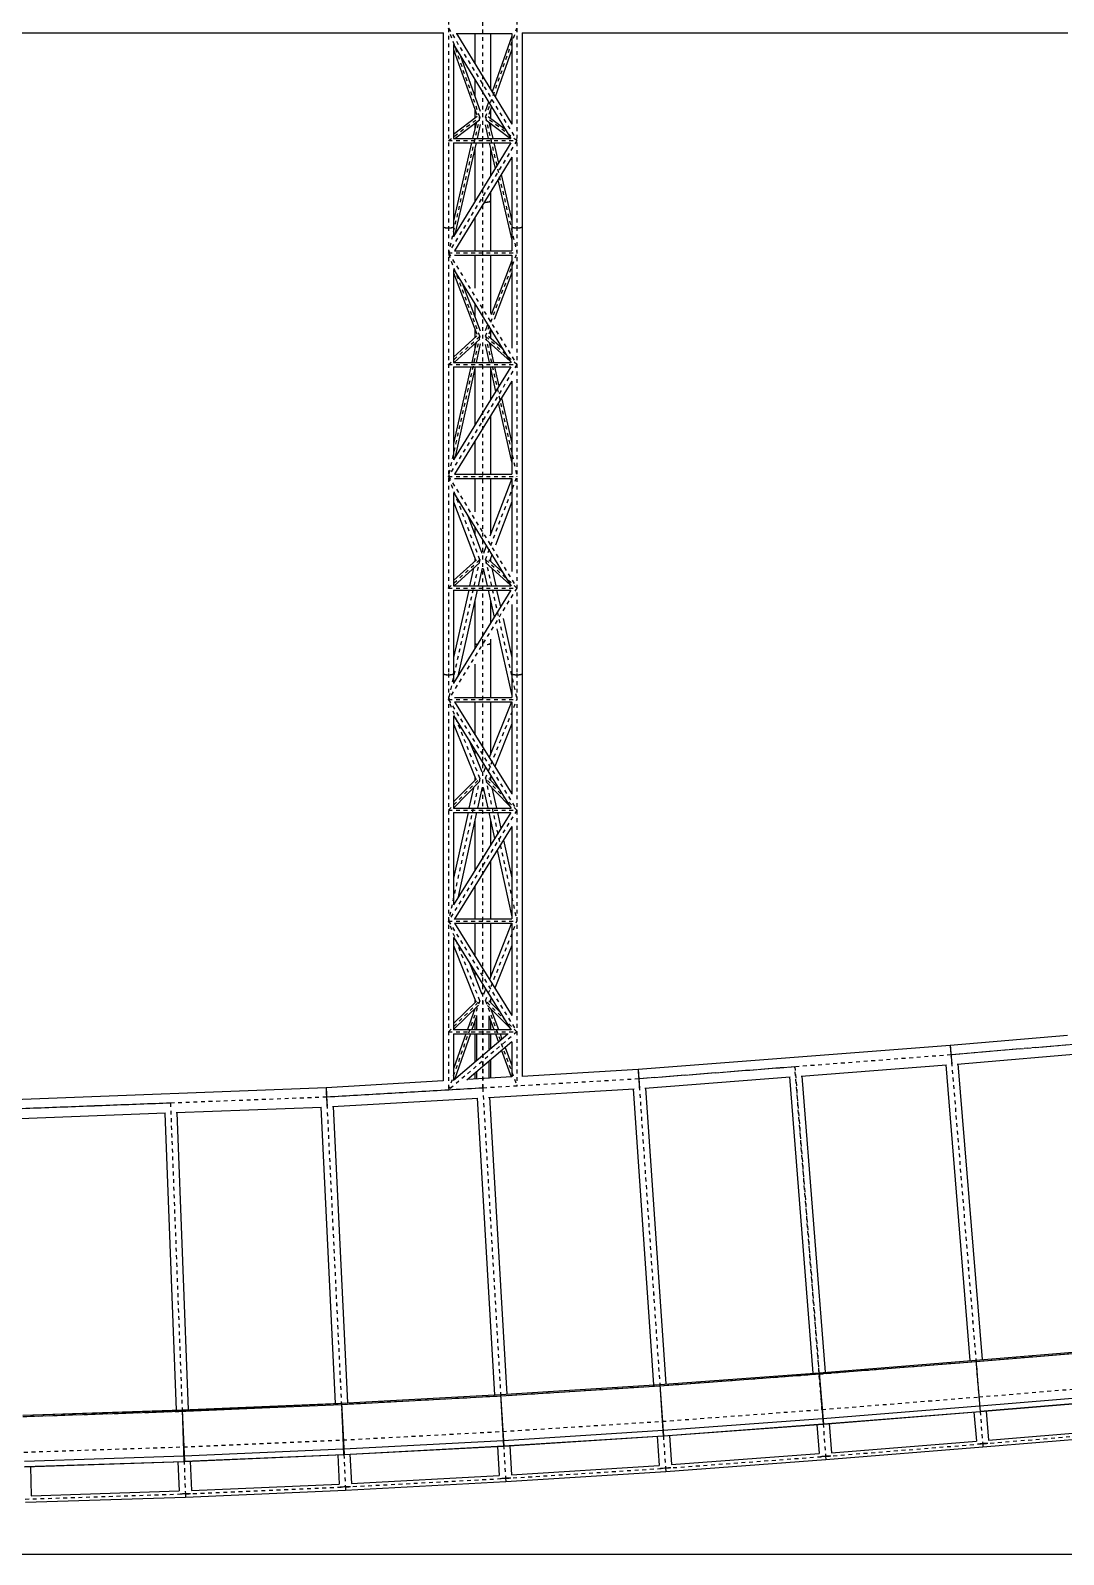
# Model space of a CAD drawing. Header units: millimetres. Extents: x 149919 to 150445, y 136651 to 136866.
# Drawn here: x 150330.89 to 150358.02, y 136651.49 to 136691.52 of the extents above; entities that cross this region are included whole.
import ezdxf

# ---------------------------------------------------------------- set-up
doc = ezdxf.new("R2010")
doc.units = ezdxf.units.MM
doc.header["$LTSCALE"] = 0.25
doc.linetypes.add('CENTER', pattern=[50.8, 31.75, -6.35, 6.35, -6.35])
doc.linetypes.add('XKITLINE00', pattern=[0])

# ---------------------------------------------------------------- blocks, each defined once
blk = doc.blocks.new('çatıı')
at = {"color": 8, "linetype": 'CENTER'}
for p, q in [((20095, 3666.9), (20095, 4835.7)), ((20005, 4780.4), (20005, 3598.6)), ((20185, 4780.4), (20185, 3598.6)), ((20087.5, 3887.2), (20005, 4120.6)), ((20005, 4120.6), (20185, 3825.1)), ((20102.5, 3887.2), (20185, 4120.6)), ((20087.5, 3887.2), (20005, 3530.1)), ((20005, 3825.1), (20087.5, 3887.2)), ((20102.5, 3887.2), (20185, 3530.1)), ((20185, 3825.1), (20102.5, 3887.2)), ((20185, 3825.1), (20005, 3530.1)), ((20005, 3825.1), (20185, 3825.1)), ((20095, 2505.2), (20095, 3666.9)), ((20005, 3598.6), (20005, 2425.1)), ((20185, 3598.6), (20185, 2425.1)), ((20087.5, 3311.2), (20005, 3530.1)), ((20005, 3530.1), (20185, 3236.7)), ((20005, 3530.1), (20185, 3530.1)), ((20102.5, 3311.2), (20185, 3530.1)), ((20087.5, 3311.2), (20005, 2943.3)), ((20005, 3236.7), (20087.5, 3311.2)), ((20102.5, 3311.2), (20185, 2943.3)), ((20185, 3236.7), (20102.5, 3311.2)), ((20185, 3236.7), (20005, 2943.3)), ((20005, 3236.7), (20185, 3236.7)), ((20005, 2943.3), (20185, 2650)), ((20005, 2943.3), (20185, 2943.3)), ((20087.5, 2724.4), (20005, 2943.3)), ((20102.5, 2724.4), (20185, 2943.3)), ((20087.5, 2724.4), (20005, 2357.1)), ((20005, 2650), (20087.5, 2724.4)), ((20102.5, 2724.4), (20185, 2357.1)), ((20185, 2650), (20102.5, 2724.4)), ((20185, 2650), (20005, 2357.1)), ((20005, 2650), (20185, 2650)), ((20095, 1336.6), (20095, 2505.2)), ((20005, 2425.1), (20005, 1331.4)), ((20185, 2425.1), (20185, 1341.9)), ((20005, 2357.1), (20185, 2066.2)), ((20005, 2357.1), (20185, 2357.1)), ((20087.5, 2150.3), (20005, 2357.1)), ((20102.5, 2150.3), (20185, 2357.1)), ((20087.5, 2150.3), (20005, 1775.2)), ((20005, 2066.2), (20087.5, 2150.3)), ((20102.5, 2150.3), (20185, 1775.2)), ((20185, 2066.2), (20102.5, 2150.3)), ((20185, 2066.2), (20005, 1775.2)), ((20005, 2066.2), (20185, 2066.2)), ((20087.5, 1566), (20005, 1775.2)), ((20005, 1775.2), (20185, 1484.3)), ((20005, 1775.2), (20185, 1775.2)), ((20102.5, 1566), (20185, 1775.2)), ((20087.5, 1566), (20005, 1331.4)), ((20005, 1484.3), (20087.5, 1566)), ((20095, 1566), (20095, 1336.6)), ((20102.5, 1566), (20185, 1341.9)), ((20185, 1484.3), (20102.5, 1566)), ((20185, 1484.3), (20005, 1331.4)), ((20005, 1484.3), (20185, 1484.3)), ((22145, 1493.3), (21325, 1423.8)), ((22145, 1493.3), (21325, 1423.8)), ((21735, 1458.5), (21325, 1423.8)), ((21325, 1423.8), (20505, 1360.6)), ((21325, 1423.8), (20505, 1360.6)), ((21325, 1423.8), (20915, 1392.2)), ((21325, 1423.8), (21398.3, 525.2)), ((21325, 1423.8), (21408.3, 402.1)), ((20915, 1392.2), (20505, 1360.6)), ((20986.1, 492.2), (20915, 1392.2)), ((20915, 1392.2), (20995.8, 369.1)), ((20505, 1360.6), (19685, 1312.6)), ((20505, 1360.6), (19685, 1312.6)), ((20095, 1336.6), (19685, 1312.6)), ((20505, 1360.6), (20095, 1336.6)), ((20095, 1336.6), (20147.8, 434.6)), ((20095, 1336.6), (20155, 311.3)), ((20505, 1360.6), (20566.8, 461.2)), ((20505, 1360.6), (20575.3, 338)), ((19685, 1312.6), (18865, 1281.4)), ((19685, 1312.6), (18865, 1281.4)), ((19275, 1297), (18865, 1281.4)), ((19685, 1312.6), (19275, 1297)), ((19275, 1297), (19309.4, 394.1)), ((19275, 1297), (19314.1, 270.6)), ((19685, 1312.6), (19728.5, 412.2)), ((19685, 1312.6), (19734.4, 288.8)), ((21390.7, 618.5), (21803.4, 652.9)), ((20979.1, 585.5), (21390.7, 618.5)), ((20560.4, 554.6), (20979.1, 585.5)), ((19724, 505.7), (20142.3, 528)), ((20142.3, 528), (20560.4, 554.6)), ((20986.1, 492.2), (21398.3, 525.2)), ((21398.3, 525.2), (21811.3, 559.6)), ((18887.6, 473.8), (19305.8, 487.6)), ((19305.8, 487.6), (19724, 505.7)), ((20566.8, 461.2), (20986.1, 492.2)), ((20147.8, 434.6), (20566.8, 461.2)), ((19309.4, 394.1), (19728.5, 412.2)), ((19728.5, 412.2), (20147.8, 434.6)), ((20995.8, 369.1), (21408.3, 402.1)), ((21408.3, 402.1), (21821.7, 436.5)), ((18890.2, 380.2), (19309.4, 394.1)), ((20575.3, 338), (20995.8, 369.1)), ((20155, 311.3), (20575.3, 338)), ((19314.1, 270.6), (19734.4, 288.8)), ((19734.4, 288.8), (20155, 311.3)), ((18893.6, 256.8), (19314.1, 270.6))]:
    blk.add_line(p, q, dxfattribs=at)
at = {"color": 8, "linetype": 'XKITLINE00'}
for p, q in [((18558.3, 4108.4), (19991.7, 4108.4)), ((19991.3, 4108.4), (19991.3, 3598.6)), ((20025.5, 4106.9), (20171.6, 4106.9)), ((20026.1, 4106.9), (20171.4, 3868.4)), ((20074.7, 4106.9), (20074.7, 4027.1)), ((20115.3, 4106.9), (20115.3, 3960.5)), ((20171.3, 4099.1), (20119.8, 3953.1)), ((20171.3, 4106.9), (20171.3, 3868.5)), ((20198.3, 4108.4), (21631.7, 4108.4)), ((20198.6, 4108.4), (20198.6, 3598.6)), ((20018.6, 4077.2), (20018.6, 3830.6)), ((20018.6, 4077.2), (20168.8, 3830.7)), ((20018.6, 4064.9), (20079.4, 3893.1)), ((20037, 4047.1), (20088, 3902.7)), ((20171.3, 4064.9), (20127.4, 3940.6)), ((20074.7, 3985.2), (20074.7, 3940.4)), ((20110.4, 3926.6), (20101.7, 3901.9)), ((20018.6, 3842.5), (20080.5, 3889.1)), ((20074.7, 3906.4), (20074.7, 3884.7)), ((20109.7, 3888.9), (20153.4, 3856)), ((20118, 3914.1), (20110.8, 3893.7)), ((20115.3, 3906.3), (20115.3, 3884.7)), ((20022, 3830.8), (20086.8, 3879.6)), ((20078.5, 3873.3), (20068.7, 3830.8)), ((20074.7, 3870.4), (20074.7, 3856.9)), ((20088.7, 3867.3), (20080.3, 3830.8)), ((20101.5, 3866.4), (20109.7, 3830.8)), ((20103, 3879.8), (20168, 3830.8)), ((20111.6, 3873.3), (20121.4, 3830.8)), ((20115.3, 3870.5), (20115.3, 3857.1)), ((20018.5, 3819.4), (20169, 3819.4)), ((20018.6, 3830.8), (20168.7, 3830.8)), ((20018.6, 3819.4), (20018.6, 3598.6)), ((20066, 3819.4), (20018.6, 3614.3)), ((20168.7, 3819.4), (20018.6, 3573.4)), ((20077.6, 3819.4), (20022.1, 3579.1)), ((20074.7, 3806.7), (20074.7, 3666.9)), ((20112.3, 3819.4), (20127.8, 3752.3)), ((20115.3, 3806.5), (20115.3, 3731.8)), ((20124, 3819.4), (20136.3, 3766.2)), ((20171.3, 3781.8), (20021.1, 3535.6)), ((20171.3, 3781.8), (20171.3, 3598.6)), ((20143.3, 3735.9), (20171.3, 3614.5)), ((20115.3, 3689.9), (20115.3, 3666.9)), ((20134.8, 3722), (20171.3, 3563.9)), ((20074.7, 3666.9), (20075, 3666.2)), ((20074.7, 3666.9), (20074.7, 3665.3)), ((20074.7, 3666.9), (20075, 3666.3)), ((20075, 3666.3), (20075.2, 3666.2)), ((20075, 3666.2), (20075.2, 3666)), ((20098.7, 3662.7), (20101.9, 3662.9)), ((20098.8, 3663), (20101.5, 3663.1)), ((20099.1, 3663.4), (20101.9, 3663.5)), ((20101.5, 3663.1), (20104.6, 3663.4)), ((20101.9, 3663.5), (20105.1, 3663.8)), ((20101.9, 3662.9), (20105.1, 3663.2)), ((20104.6, 3663.4), (20107.3, 3663.8)), ((20105.1, 3663.8), (20108, 3664.2)), ((20105.1, 3663.2), (20108, 3663.6)), ((20107.3, 3663.8), (20109.6, 3664.3)), ((20108, 3664.2), (20110.5, 3664.6)), ((20108, 3663.6), (20110.5, 3664.2)), ((20109.6, 3664.3), (20111, 3664.7)), ((20110.5, 3664.6), (20112.6, 3665.1)), ((20110.5, 3664.2), (20112.6, 3664.8)), ((20112.6, 3665.1), (20114.1, 3665.7)), ((20112.6, 3664.8), (20114.1, 3665.5)), ((20114.1, 3665.7), (20115, 3666.3)), ((20114.1, 3665.5), (20115, 3666.2)), ((20115.3, 3666.9), (20115, 3666.2)), ((20115.3, 3666.9), (20115, 3666.3)), ((20115.3, 3666.9), (20115.3, 3535.8)), ((20074.7, 3623.4), (20074.7, 3535.8)), ((19991.3, 3598.6), (19991.7, 3598.1)), ((19991.3, 3598.6), (19991.3, 2425.1)), ((19991.3, 3598.6), (19991.7, 3598)), ((19991.7, 3598.1), (19992.7, 3597.6)), ((19991.7, 3598), (19992.7, 3597.4)), ((19992.7, 3597.6), (19994.3, 3597.1)), ((19992.7, 3597.4), (19994.3, 3596.8)), ((19993.2, 3597.4), (19994.8, 3596.9)), ((19994.3, 3597.1), (19996.5, 3596.7)), ((19994.3, 3596.8), (19996.5, 3596.4)), ((19994.8, 3596.9), (19996.9, 3596.5)), ((19996.5, 3596.7), (19999.1, 3596.4)), ((19996.5, 3596.4), (19999.1, 3596)), ((19996.9, 3596.5), (19999.3, 3596.1)), ((19999.1, 3596.4), (20002, 3596.3)), ((19999.1, 3596), (20002, 3595.8)), ((19999.3, 3596.1), (20002.1, 3595.9)), ((20002, 3596.3), (20005, 3596.2)), ((20002, 3595.8), (20005, 3595.7)), ((20002.1, 3595.9), (20005, 3595.8)), ((20005, 3596.2), (20008, 3596.3)), ((20005, 3595.8), (20007.9, 3595.9)), ((20005, 3595.7), (20008, 3595.8)), ((20007.9, 3595.9), (20010.7, 3596.1)), ((20008, 3596.3), (20010.9, 3596.4)), ((20008, 3595.8), (20010.9, 3596)), ((20010.7, 3596.1), (20013.1, 3596.5)), ((20010.9, 3596.4), (20013.5, 3596.7)), ((20010.9, 3596), (20013.5, 3596.4)), ((20013.1, 3596.5), (20015.2, 3596.9)), ((20013.5, 3596.7), (20015.7, 3597.1)), ((20013.5, 3596.4), (20015.7, 3596.8)), ((20015.2, 3596.9), (20016.7, 3597.4)), ((20015.7, 3597.1), (20017.3, 3597.6)), ((20015.7, 3596.8), (20017.3, 3597.4)), ((20017.3, 3597.6), (20018.3, 3598.1)), ((20017.3, 3597.4), (20018.3, 3598)), ((20018.6, 3598.6), (20018.3, 3598.1)), ((20018.6, 3598.6), (20018.3, 3598)), ((20018.6, 3598.6), (20018.6, 3572.8)), ((20171.3, 3598.6), (20171.7, 3598.1)), ((20171.3, 3598.6), (20171.3, 3535.6)), ((20171.3, 3598.6), (20171.7, 3598)), ((20171.7, 3598.1), (20172.7, 3597.6)), ((20171.7, 3598), (20172.7, 3597.4)), ((20172.7, 3597.6), (20174.3, 3597.1)), ((20172.7, 3597.4), (20174.3, 3596.8)), ((20173.2, 3597.4), (20174.8, 3596.9)), ((20174.3, 3597.1), (20176.5, 3596.7)), ((20174.3, 3596.8), (20176.5, 3596.3)), ((20174.8, 3596.9), (20176.9, 3596.4)), ((20176.5, 3596.7), (20179.1, 3596.4)), ((20176.5, 3596.3), (20179.1, 3596)), ((20176.9, 3596.4), (20179.3, 3596.1)), ((20179.1, 3596.4), (20182, 3596.3)), ((20179.1, 3596), (20182, 3595.8)), ((20179.3, 3596.1), (20182.1, 3595.9)), ((20182, 3596.3), (20185, 3596.2)), ((20182, 3595.8), (20185, 3595.7)), ((20182.1, 3595.9), (20185, 3595.8)), ((20185, 3596.2), (20188, 3596.3)), ((20185, 3595.8), (20187.9, 3595.9)), ((20185, 3595.7), (20188, 3595.8)), ((20187.9, 3595.9), (20190.7, 3596.1)), ((20188, 3596.3), (20190.9, 3596.4)), ((20188, 3595.8), (20190.9, 3596)), ((20190.7, 3596.1), (20193.1, 3596.4)), ((20190.9, 3596.4), (20193.5, 3596.7)), ((20190.9, 3596), (20193.5, 3596.3)), ((20193.1, 3596.4), (20195.2, 3596.9)), ((20193.5, 3596.7), (20195.7, 3597.1)), ((20193.5, 3596.3), (20195.7, 3596.8)), ((20195.2, 3596.9), (20196.8, 3597.4)), ((20195.7, 3597.1), (20197.3, 3597.6)), ((20195.7, 3596.8), (20197.3, 3597.4)), ((20197.3, 3597.6), (20198.3, 3598.1)), ((20197.3, 3597.4), (20198.3, 3598)), ((20198.6, 3598.6), (20198.3, 3598.1)), ((20198.6, 3598.6), (20198.3, 3598)), ((20198.6, 3598.6), (20198.6, 2425.1)), ((20021, 3524.4), (20171.5, 3524.4)), ((20021.2, 3535.8), (20171.3, 3535.8)), ((20074.7, 3524.4), (20074.7, 3437.3)), ((20115.3, 3524.4), (20115.3, 3371.1)), ((20171.3, 3524.4), (20171.3, 3279.8)), ((20018.4, 3487.4), (20169.4, 3241.3)), ((20018.6, 3487), (20018.6, 3242.2)), ((20171.3, 3510), (20117.6, 3367.4)), ((20018.6, 3477.8), (20079.4, 3316.5)), ((20041.1, 3450.5), (20088, 3325.9)), ((20171.3, 3477.7), (20125.1, 3355.1)), ((20074.7, 3395.7), (20074.7, 3361.3)), ((20074.7, 3329.1), (20074.7, 3307.3)), ((20107.9, 3341.6), (20101.7, 3325.2)), ((20115.4, 3329.3), (20110.8, 3317.1)), ((20115.3, 3329), (20115.3, 3307.3)), ((20018.6, 3256.7), (20080, 3312.1)), ((20019.8, 3242.4), (20087.4, 3303.4)), ((20078.1, 3295), (20066.3, 3242.4)), ((20074.7, 3292), (20074.7, 3280)), ((20088.8, 3291), (20077.9, 3242.4)), ((20101.4, 3290), (20112.1, 3242.4)), ((20102.4, 3303.6), (20166.9, 3245.5)), ((20110.2, 3311.9), (20145.9, 3279.7)), ((20112, 3295), (20123.8, 3242.4)), ((20115.3, 3292), (20115.3, 3280.2)), ((20018.5, 3231), (20169.1, 3231)), ((20018.6, 3242.4), (20168.7, 3242.4)), ((20018.6, 3231), (20018.6, 2986.3)), ((20063.7, 3231), (20018.6, 3030)), ((20168.7, 3231), (20018.6, 2986.4)), ((20075.3, 3231), (20021.5, 2991)), ((20074.7, 3228.3), (20074.7, 3077.8)), ((20114.6, 3231), (20129.1, 3166.5)), ((20115.3, 3228.1), (20115.3, 3143.9)), ((20126.3, 3231), (20137.7, 3180.4)), ((20171.4, 3193.7), (20021.1, 2948.8)), ((20171.3, 3193.7), (20171.3, 2948.9)), ((20135.9, 3136), (20171.3, 2978.2)), ((20144.5, 3149.9), (20171.3, 3030.3)), ((20115.3, 3102.3), (20115.3, 2949)), ((20074.7, 3036.1), (20074.7, 2949)), ((20021, 2937.6), (20171.5, 2937.6)), ((20021.3, 2949), (20171.3, 2949)), ((20074.7, 2937.6), (20074.7, 2850.5)), ((20171.2, 2937.6), (20114.1, 2786.3)), ((20115.3, 2937.6), (20115.3, 2789.4)), ((20171.3, 2937.6), (20171.3, 2693)), ((20018.4, 2900.7), (20169.4, 2654.6)), ((20018.6, 2900.3), (20018.6, 2655.4)), ((20018.6, 2876.1), (20075.9, 2724.2)), ((20171.3, 2876.1), (20128.6, 2762.7)), ((20055.7, 2839.9), (20092.8, 2741.5)), ((20074.7, 2808.9), (20074.7, 2789.5)), ((20018.6, 2669.9), (20078.8, 2724.2)), ((20074.7, 2727.4), (20074.7, 2720.6)), ((20104.4, 2760.5), (20096.9, 2740.7)), ((20111.3, 2724.1), (20145.9, 2692.9)), ((20118.9, 2736.9), (20114.3, 2724.7)), ((20115.3, 2727.4), (20115.3, 2720.5)), ((20019.8, 2655.7), (20086.9, 2716.3)), ((20071.3, 2702.1), (20060.8, 2655.7)), ((20093.7, 2702.1), (20083.3, 2655.7)), ((20096.5, 2701.1), (20106.7, 2655.7)), ((20102.8, 2716.6), (20166.9, 2658.7)), ((20118.7, 2702.2), (20129.2, 2655.7)), ((20018.5, 2644.3), (20169.1, 2644.3)), ((20018.6, 2655.7), (20168.7, 2655.7)), ((20168.7, 2644.3), (20018.6, 2400.1)), ((20018.6, 2644.3), (20018.6, 2425.1)), ((20058.3, 2644.3), (20018.6, 2467.8)), ((20080.7, 2644.3), (20030, 2418.6)), ((20109.3, 2644.3), (20125.2, 2573.4)), ((20131.7, 2644.3), (20141.6, 2600.2)), ((20074.7, 2617.5), (20074.7, 2505.2)), ((20115.3, 2617.5), (20115.3, 2557.3)), ((20171.3, 2607), (20171.3, 2425.1)), ((20148.5, 2569.7), (20171.3, 2467.9)), ((20132, 2543), (20171.3, 2367.9)), ((20074.7, 2505.2), (20075, 2504.4)), ((20074.7, 2505.2), (20074.7, 2491.3)), ((20074.7, 2505.2), (20075, 2504.4)), ((20075, 2504.4), (20075.9, 2503.6)), ((20075, 2504.4), (20075.9, 2503.7)), ((20075.9, 2503.7), (20077.4, 2503)), ((20075.9, 2503.6), (20077.4, 2502.9)), ((20077.4, 2503), (20079.4, 2502.4)), ((20077.4, 2502.9), (20079.4, 2502.2)), ((20079.4, 2502.4), (20081.3, 2502)), ((20079.4, 2502.2), (20081.2, 2501.8)), ((20106.4, 2501.4), (20108, 2501.6)), ((20106.6, 2501.7), (20108, 2501.9)), ((20108, 2501.9), (20110.5, 2502.4)), ((20108, 2501.6), (20110.5, 2502.2)), ((20110.5, 2502.4), (20112.6, 2503)), ((20110.5, 2502.2), (20112.6, 2502.9)), ((20112.6, 2503), (20114.1, 2503.7)), ((20112.6, 2502.9), (20114.1, 2503.6)), ((20114.1, 2503.6), (20115, 2504.4)), ((20114.1, 2503.7), (20115, 2504.4)), ((20115.3, 2505.2), (20115, 2504.4)), ((20115.3, 2505.2), (20115, 2504.4)), ((20115.3, 2515.8), (20115.3, 2505.2)), ((20115.3, 2505.2), (20115.3, 2362.8)), ((20074.7, 2449.7), (20074.7, 2362.8)), ((19991.3, 2425.1), (19991.3, 1355.2)), ((19991.3, 2425.1), (19991.7, 2424.3)), ((19991.3, 2425.1), (19991.7, 2424.4)), ((19991.7, 2424.4), (19992.7, 2423.8)), ((19991.7, 2424.3), (19992.7, 2423.6)), ((19992.7, 2423.8), (19994.3, 2423.3)), ((19992.7, 2423.6), (19994.3, 2423)), ((19994.3, 2423.3), (19994.8, 2423.1)), ((19994.3, 2423.3), (19996.5, 2422.8)), ((19994.3, 2423), (19996.5, 2422.5)), ((19994.8, 2423.1), (19996.9, 2422.6)), ((19996.5, 2422.8), (19999.1, 2422.5)), ((19996.5, 2422.5), (19999.1, 2422.1)), ((19996.9, 2422.6), (19999.3, 2422.2)), ((19999.1, 2422.5), (20002, 2422.2)), ((19999.1, 2422.1), (20002, 2421.8)), ((19999.3, 2422.2), (20002.1, 2422)), ((20002, 2422.2), (20005, 2422.2)), ((20002, 2421.8), (20005, 2421.7)), ((20002.1, 2422), (20005, 2421.9)), ((20005, 2422.2), (20008, 2422.2)), ((20005, 2421.9), (20007.9, 2422)), ((20005, 2421.7), (20008, 2421.8)), ((20007.9, 2422), (20010.7, 2422.2)), ((20008, 2422.2), (20010.9, 2422.5)), ((20008, 2421.8), (20010.9, 2422.1)), ((20010.7, 2422.2), (20013.1, 2422.6)), ((20010.9, 2422.5), (20013.5, 2422.8)), ((20010.9, 2422.1), (20013.5, 2422.5)), ((20013.1, 2422.6), (20015.2, 2423.1)), ((20013.5, 2422.8), (20015.7, 2423.3)), ((20013.5, 2422.5), (20015.7, 2423)), ((20015.2, 2423.1), (20015.7, 2423.3)), ((20015.7, 2423.3), (20017.3, 2423.8)), ((20015.7, 2423), (20017.3, 2423.6)), ((20017.3, 2423.8), (20018.3, 2424.4)), ((20017.3, 2423.6), (20018.3, 2424.3)), ((20018.6, 2425.1), (20018.3, 2424.3)), ((20018.6, 2425.1), (20018.3, 2424.4)), ((20018.6, 2425.1), (20018.6, 2399.5)), ((20171.3, 2425.1), (20171.3, 2362.6)), ((20171.3, 2425.1), (20171.7, 2424.3)), ((20171.4, 2425), (20171.7, 2424.4)), ((20171.7, 2424.4), (20172.7, 2423.8)), ((20171.7, 2424.3), (20172.7, 2423.6)), ((20172.7, 2423.8), (20174.3, 2423.3)), ((20172.7, 2423.6), (20174.3, 2423)), ((20174.3, 2423.3), (20176.5, 2422.8)), ((20174.3, 2423), (20176.5, 2422.5)), ((20174.4, 2423.3), (20174.8, 2423.1)), ((20174.8, 2423.1), (20176.9, 2422.6)), ((20176.5, 2422.8), (20179.1, 2422.5)), ((20176.5, 2422.5), (20179.1, 2422.1)), ((20176.9, 2422.6), (20179.3, 2422.2)), ((20179.1, 2422.5), (20182, 2422.2)), ((20179.1, 2422.1), (20182, 2421.8)), ((20179.3, 2422.2), (20182.1, 2422)), ((20182, 2422.2), (20185, 2422.2)), ((20182, 2421.8), (20185, 2421.7)), ((20182.1, 2422), (20185, 2421.9)), ((20185, 2422.2), (20188, 2422.2)), ((20185, 2421.9), (20187.9, 2422)), ((20185, 2421.7), (20188, 2421.8)), ((20187.9, 2422), (20190.7, 2422.2)), ((20188, 2422.2), (20190.9, 2422.5)), ((20188, 2421.8), (20190.9, 2422.1)), ((20190.7, 2422.2), (20193.1, 2422.6)), ((20190.9, 2422.5), (20193.5, 2422.8)), ((20190.9, 2422.1), (20193.5, 2422.5)), ((20193.1, 2422.6), (20195.2, 2423.1)), ((20193.5, 2422.8), (20195.7, 2423.3)), ((20193.5, 2422.5), (20195.7, 2423)), ((20195.2, 2423.1), (20195.6, 2423.3)), ((20195.7, 2423.3), (20197.3, 2423.8)), ((20195.7, 2423), (20197.3, 2423.6)), ((20197.3, 2423.8), (20198.3, 2424.4)), ((20197.3, 2423.6), (20198.3, 2424.3)), ((20198.6, 2425.1), (20198.3, 2424.3)), ((20198.6, 2425), (20198.3, 2424.4)), ((20198.6, 2425.1), (20198.6, 1367.2)), ((20021.3, 2362.8), (20171.3, 2362.8)), ((20020.9, 2351.4), (20171.5, 2351.4)), ((20021.3, 2351.4), (20171.3, 2109)), ((20074.7, 2351.4), (20074.7, 2265.2)), ((20171, 2351.4), (20112.3, 2204.4)), ((20115.3, 2351.4), (20115.3, 2211.9)), ((20171.3, 2351.4), (20171.3, 2108.9)), ((20018.4, 2314.7), (20169.4, 2070.6)), ((20018.6, 2314.3), (20018.6, 2071.6)), ((20018.6, 2293.4), (20075.9, 2149.9)), ((20171.3, 2293.4), (20126.6, 2181.3)), ((20061.5, 2245.1), (20092.7, 2166.8)), ((20074.7, 2223.7), (20074.7, 2212)), ((20102.2, 2179.2), (20097, 2166.1)), ((20078.5, 2149.2), (20018.6, 2088.2)), ((20087.6, 2142.3), (20018.6, 2072)), ((20070.8, 2125.2), (20059, 2071.9)), ((20074.7, 2152.9), (20074.7, 2145.3)), ((20075.3, 2146), (20075.3, 2145.9)), ((20093.6, 2127.1), (20081.4, 2071.9)), ((20096.6, 2126.1), (20108.5, 2071.9)), ((20103.9, 2140.9), (20163.8, 2079.7)), ((20111, 2149.8), (20136.7, 2123.6)), ((20116.5, 2156.1), (20114.2, 2150.3)), ((20114.6, 2146.5), (20114.7, 2146)), ((20115.3, 2152.9), (20115.3, 2145.4)), ((20119.2, 2125.3), (20131, 2071.9)), ((20018.5, 2060.5), (20169.1, 2060.5)), ((20018.6, 2071.9), (20168.6, 2071.9)), ((20018.6, 2060.5), (20018.6, 1817.8)), ((20056.5, 2060.5), (20018.6, 1888.2)), ((20168.7, 2060.5), (20018.6, 1818)), ((20078.9, 2060.5), (20029.4, 1835.4)), ((20111.1, 2060.5), (20126.2, 1991.8)), ((20133.5, 2060.5), (20142.7, 2018.5)), ((20171.7, 2023.9), (20020.4, 1779.4)), ((20074.7, 2041.2), (20074.7, 1908.6)), ((20115.3, 2041.2), (20115.3, 1974.2)), ((20171.3, 2023.4), (20171.3, 1780.7)), ((20149.4, 1987.9), (20171.3, 1888.3)), ((20115.3, 1932.8), (20115.3, 1780.9)), ((20132.9, 1961.2), (20171.3, 1786.3)), ((20074.7, 1867.2), (20074.7, 1780.9)), ((20020.9, 1769.5), (20171.5, 1769.5)), ((20021.3, 1780.9), (20171.3, 1780.9)), ((20021.3, 1769.5), (20171.3, 1527)), ((20074.7, 1769.5), (20074.7, 1683.3)), ((20171, 1769.5), (20112.7, 1621.8)), ((20115.3, 1769.5), (20115.3, 1628.2)), ((20171.3, 1769.5), (20171.3, 1527)), ((20018.4, 1732.8), (20169.4, 1488.8)), ((20018.6, 1732.4), (20018.6, 1489.7)), ((20018.6, 1710.7), (20075.9, 1565.6)), ((20171.3, 1710.8), (20127.1, 1598.6)), ((20060, 1665.6), (20092.6, 1582.9)), ((20074.7, 1641.8), (20074.7, 1628.3)), ((20018.6, 1505.7), (20078.5, 1565)), ((20074.7, 1568.6), (20074.7, 1561.2)), ((20102.8, 1596.4), (20097.2, 1582.2)), ((20111, 1565.5), (20139.2, 1537.6)), ((20117.1, 1573.2), (20114.3, 1566)), ((20115.3, 1568.6), (20115.3, 1561.2)), ((20018.8, 1490), (20083.7, 1554.3)), ((20074, 1544.6), (20054.7, 1490)), ((20078.9, 1524.3), (20066.8, 1490)), ((20078.9, 1527.2), (20078.9, 1490)), ((20107.3, 1553.2), (20164.6, 1496.5)), ((20111.1, 1526.2), (20111.1, 1490)), ((20111.1, 1526.1), (20124.4, 1490)), ((20116.6, 1544), (20136.5, 1490)), ((20018.6, 1490), (20168.6, 1490)), ((20074.7, 1512.4), (20074.7, 1490)), ((20115.3, 1514.8), (20115.3, 1490)), ((20018.5, 1478.6), (20162.3, 1478.6)), ((20018.6, 1478.6), (20018.6, 1357)), ((20018.6, 1357.3), (20161.4, 1478.6)), ((20050.7, 1478.6), (20018.6, 1387.3)), ((20062.8, 1478.6), (20020.8, 1359.1)), ((20053.2, 1358), (20171.7, 1458.6)), ((20074.7, 1478.6), (20074.7, 1404.9)), ((20078.9, 1478.6), (20078.9, 1408.5)), ((20111.1, 1478.6), (20111.1, 1435.9)), ((20115.3, 1478.6), (20115.3, 1439.4)), ((20128.6, 1478.6), (20136.4, 1457.4)), ((20140.7, 1478.6), (20145.6, 1465.2)), ((20153.7, 1443.3), (20171.3, 1395.4)), ((20171.3, 1458.3), (20171.3, 1365.7)), ((20503, 1385.9), (21323, 1449.1)), ((21322.8, 1449.1), (21631.3, 1475.2)), ((21322.8, 1449.1), (21322.9, 1448.8)), ((21322.9, 1448.8), (21323, 1447.8)), ((21323, 1449.1), (21323.1, 1448.8)), ((21323, 1447.8), (21323.1, 1446.3)), ((21323.1, 1448.8), (21323.1, 1447.8)), ((21323.1, 1447.8), (21323.6, 1441.7)), ((21323.1, 1446.3), (21327, 1400.4)), ((21323.6, 1441.7), (21324.1, 1435.3)), ((20111.1, 1407.2), (20111.1, 1363)), ((20115.3, 1410.7), (20115.3, 1363.2)), ((20144.5, 1435.5), (20169.9, 1366.4)), ((21324.1, 1435.3), (21326.8, 1400.3)), ((21325.4, 1419.1), (21325.4, 1419.1)), ((21325.4, 1418.9), (21325.4, 1419)), ((21341.2, 1399.6), (21723, 1432)), ((20055.3, 1359.7), (20171.3, 1366.5)), ((20074.7, 1376.2), (20074.7, 1360.9)), ((20078.9, 1379.8), (20078.9, 1361.1)), ((20198.6, 1368.1), (20503.5, 1385.9)), ((20503, 1385.9), (20503.1, 1385.6)), ((20503.1, 1385.6), (20503.1, 1384.7)), ((20503.1, 1384.7), (20503.3, 1383.2)), ((20503.3, 1383.2), (20503.4, 1381.1)), ((20503.4, 1381.1), (20503.6, 1378.5)), ((20503.5, 1385.9), (20503.5, 1385.6)), ((20503.5, 1385.6), (20503.6, 1384.7)), ((20503.6, 1384.7), (20503.7, 1383.2)), ((20503.6, 1378.5), (20503.8, 1375.5)), ((20503.7, 1383.2), (20503.8, 1381.1)), ((20503.8, 1381.1), (20503.9, 1378.5)), ((20503.8, 1375.5), (20504.1, 1372.1)), ((20503.9, 1378.5), (20504.1, 1375.5)), ((20504.1, 1375.5), (20504.3, 1372.1)), ((20504.1, 1372.1), (20504.4, 1368.4)), ((20504.3, 1372.1), (20504.5, 1368.4)), ((20504.4, 1368.4), (20506.8, 1337.2)), ((20504.5, 1368.4), (20504.8, 1364.6)), ((20504.8, 1364.6), (20506.4, 1337.2)), ((20520.9, 1336.3), (20902.8, 1365.8)), ((20900.9, 1365.6), (20962.4, 587.7)), ((20900.9, 1365.6), (20962.3, 587.7)), ((20931.2, 1367.9), (21312.9, 1397.3)), ((20933.1, 1368.1), (20994.5, 590.1)), ((20933.1, 1368.1), (20994.5, 590.1)), ((21311, 1397.2), (21374.3, 620.6)), ((21311, 1397.2), (21374.3, 620.6)), ((21343.1, 1399.8), (21406.5, 623.2)), ((21343.2, 1399.8), (21406.5, 623.2)), ((18864, 1306.7), (19683.8, 1338)), ((19683.6, 1336.7), (19683.7, 1335.2)), ((19683.7, 1335.2), (19683.8, 1333.1)), ((19683.8, 1338), (19991.3, 1356)), ((19683.8, 1333.1), (19683.9, 1330.5)), ((19683.9, 1330.5), (19684.1, 1327.5)), ((19684.1, 1336.8), (19684.1, 1335.2)), ((19684.1, 1335.2), (19684.2, 1333.2)), ((19684.1, 1327.5), (19684.3, 1324.1)), ((19684.2, 1333.1), (19684.3, 1330.6)), ((19684.3, 1330.6), (19684.4, 1327.5)), ((19684.3, 1324.1), (19686.4, 1289.2)), ((19684.4, 1327.5), (19684.6, 1324.1)), ((19684.6, 1324.1), (19684.7, 1320.5)), ((20018.6, 1357.6), (20019, 1357.6)), ((20110.6, 1312.1), (20492.6, 1334.4)), ((20490.6, 1334.3), (20544, 556.9)), ((20505.3, 1355.9), (20505.4, 1355.9)), ((20505.3, 1355.8), (20505.4, 1355.8)), ((20522.8, 1336.5), (20576.3, 559.2)), ((19290.2, 1272.1), (19672, 1286.7)), ((19670.1, 1286.6), (19707.7, 508.3)), ((19670.1, 1286.6), (19707.7, 508.3)), ((19684.7, 1320.5), (19684.8, 1316.6)), ((19684.8, 1316.6), (19685.9, 1289.2)), ((19685.2, 1308), (19685.3, 1308)), ((19685.2, 1307.8), (19685.3, 1307.8)), ((19700.4, 1288.1), (20082.3, 1310.4)), ((19702.3, 1288.2), (19739.9, 509.9)), ((19702.3, 1288.2), (19739.9, 509.9)), ((20080.4, 1310.3), (20126, 530.5)), ((20112.6, 1312.2), (20158.2, 532.4)), ((18879.9, 1256.5), (19261.8, 1271.1)), ((19259.8, 1271), (19289.6, 490.4)), ((19259.9, 1271), (19289.6, 490.4)), ((19292.1, 1272.2), (19321.8, 491.7)), ((19292.1, 1272.2), (19321.8, 491.7)), ((21390.4, 621.9), (21803.1, 656.2)), ((21390.4, 621.8), (21803.1, 656.1)), ((21390.7, 618.5), (21803.4, 652.9)), ((20978.9, 588.9), (21390.4, 621.9)), ((20978.9, 588.8), (21390.4, 621.8)), ((20979.1, 585.5), (21390.7, 618.5)), ((21390.4, 621.9), (21401.2, 486.8)), ((21390.4, 621.9), (21401.6, 486.9)), ((20560.1, 558), (20978.9, 588.9)), ((20560.2, 557.8), (20978.9, 588.8)), ((20560.4, 554.6), (20979.1, 585.5)), ((20978.9, 588.9), (20989.7, 453.8)), ((20978.9, 588.9), (20988.9, 453.8)), ((20978.9, 588.8), (20978.9, 588.8)), ((20978.9, 588.8), (20978.9, 588.8)), ((19723.8, 509), (20142.1, 531.4)), ((19723.8, 508.9), (20142.1, 531.2)), ((19724, 505.7), (20142.3, 528)), ((20142.1, 531.4), (20560.2, 558)), ((20142.1, 531.2), (20560.2, 557.8)), ((20142.1, 531.4), (20150.7, 396.2)), ((20142.1, 531.4), (20149.4, 396.1)), ((20142.1, 531.2), (20142.1, 531.2)), ((20142.1, 531.2), (20142.1, 531.2)), ((20142.3, 528), (20560.4, 554.6)), ((20560.1, 558), (20570.1, 422.9)), ((20560.2, 558), (20568.8, 422.8)), ((20560.2, 557.8), (20560.2, 557.8)), ((20560.2, 557.8), (20560.2, 557.8)), ((21400.4, 501.7), (21813.1, 536)), ((21401.6, 487.4), (21814.3, 521.7)), ((21401.6, 486.9), (21814.3, 521.2)), ((18887.4, 477.2), (19305.7, 491)), ((18887.5, 477), (19305.7, 490.8)), ((18887.6, 473.8), (19305.8, 487.6)), ((19305.7, 491), (19723.8, 509)), ((19305.7, 490.8), (19723.8, 508.9)), ((19305.7, 491), (19311.5, 355.6)), ((19305.7, 491), (19310.2, 355.6)), ((19305.7, 490.8), (19305.7, 490.8)), ((19305.7, 490.8), (19305.7, 490.8)), ((19305.8, 487.6), (19724, 505.7)), ((19723.8, 509), (19729.7, 373.7)), ((19723.8, 509), (19731, 373.7)), ((19723.8, 508.9), (19723.8, 508.9)), ((19723.8, 508.9), (19723.8, 508.9)), ((20988.5, 468.6), (21400, 501.7)), ((20989.7, 454.3), (21401.2, 487.3)), ((20989.7, 453.8), (21401.2, 486.8)), ((21385.3, 485.6), (21391.6, 409.2)), ((21417.5, 488.2), (21423.7, 411.9)), ((20569, 437.7), (20987.8, 468.6)), ((20570.1, 423.3), (20988.8, 454.3)), ((20570.1, 422.9), (20988.9, 453.8)), ((20973, 452.6), (20979, 376.2)), ((21005.2, 455.1), (21011.2, 378.7)), ((21423.7, 411.9), (21804.9, 443.6)), ((19730.2, 388.6), (20148.6, 410.9)), ((20149.8, 411), (20567.8, 437.6)), ((20150.7, 396.6), (20568.8, 423.2)), ((20150.7, 396.2), (20568.8, 422.8)), ((20553.3, 421.8), (20558.6, 345.4)), ((20585.6, 424), (20590.8, 347.6)), ((21011.2, 378.7), (21391.6, 409.2)), ((21394.6, 401.6), (21394.9, 401.6)), ((21394.9, 401.6), (21396.9, 401.9)), ((21395.2, 401.6), (21395.4, 401.6)), ((21395.4, 401.6), (21397.3, 401.9)), ((21396.9, 401.9), (21399.3, 402.3)), ((21397.3, 401.9), (21399.6, 402.3)), ((21399.3, 402.3), (21402.1, 402.6)), ((21399.6, 402.3), (21402.3, 402.6)), ((21402.1, 402.6), (21405.1, 402.9)), ((21402.3, 402.6), (21405.2, 402.9)), ((21405.1, 402.9), (21408.2, 403.2)), ((21405.2, 402.9), (21408.3, 403.1)), ((21408.2, 403.2), (21411.4, 403.4)), ((21408.3, 403.1), (21411.3, 403.4)), ((21408.3, 403.1), (21408.3, 402.2)), ((21408.3, 403.1), (21408.3, 402.2)), ((21408.3, 402.1), (21409, 393.8)), ((21408.3, 402.1), (21409, 393.8)), ((21409, 393.8), (21822.4, 428.2)), ((21411.3, 403.4), (21414.2, 403.5)), ((21411.4, 403.4), (21414.4, 403.6)), ((21414.2, 403.5), (21416.9, 403.7)), ((21414.4, 403.6), (21417.2, 403.7)), ((21416.9, 403.7), (21419.3, 403.7)), ((21417.2, 403.7), (21419.7, 403.8)), ((21419.3, 403.7), (21421.2, 403.7)), ((21419.7, 403.8), (21421.7, 403.8)), ((21421.2, 403.7), (21421.4, 403.7)), ((21421.7, 403.8), (21422, 403.8)), ((18891.4, 356.6), (19309.7, 370.4)), ((19310.9, 370.5), (19729, 388.5)), ((19311.5, 356.1), (19729.7, 374.2)), ((19311.5, 355.6), (19729.7, 373.7)), ((19714.2, 373), (19717.9, 296.5)), ((19731, 374.2), (20149.3, 396.6)), ((19731, 373.7), (20149.4, 396.1)), ((19746.5, 374.6), (19750.2, 298.1)), ((20133.9, 395.3), (20138.4, 318.8)), ((20166.1, 397.1), (20170.6, 320.7)), ((20575.9, 329.6), (20996.4, 360.7)), ((20590.8, 347.6), (20979.1, 376.3)), ((20982, 368.5), (20982.4, 368.6)), ((20982.4, 368.6), (20984.4, 368.9)), ((20982.7, 368.6), (20982.8, 368.6)), ((20982.8, 368.6), (20984.8, 368.9)), ((20984.4, 368.9), (20986.8, 369.2)), ((20984.8, 368.9), (20987.1, 369.2)), ((20986.8, 369.2), (20989.6, 369.5)), ((20987.1, 369.2), (20989.8, 369.5)), ((20989.6, 369.5), (20992.6, 369.8)), ((20989.8, 369.5), (20992.7, 369.8)), ((20992.6, 369.8), (20995.7, 370.1)), ((20992.7, 369.8), (20995.7, 370)), ((20995.7, 370.1), (20998.9, 370.3)), ((20995.7, 370), (20998.8, 370.3)), ((20995.7, 370), (20996.5, 360.7)), ((20995.7, 370), (20996.4, 360.7)), ((20996.5, 360.7), (21409, 393.8)), ((20998.8, 370.3), (21001.7, 370.4)), ((20998.9, 370.3), (21001.9, 370.5)), ((21001.7, 370.4), (21004.4, 370.6)), ((21001.9, 370.5), (21004.7, 370.6)), ((21004.4, 370.6), (21006.7, 370.6)), ((21004.7, 370.6), (21007.1, 370.7)), ((21006.7, 370.6), (21008.7, 370.6)), ((21007.1, 370.7), (21009.1, 370.7)), ((21008.7, 370.6), (21008.9, 370.6)), ((21009.1, 370.7), (21009.5, 370.7)), ((18891.9, 342.2), (19310.2, 356)), ((18891.9, 341.7), (19310.2, 355.6)), ((18907.4, 342.3), (18909.5, 265.7)), ((19294.7, 355), (19297.7, 278.5)), ((19327, 356.3), (19329.9, 279.7)), ((20155.5, 302.9), (20575.8, 329.6)), ((20170.6, 320.7), (20558.6, 345.4)), ((20561.5, 337.6), (20561.8, 337.6)), ((20561.8, 337.6), (20563.8, 337.9)), ((20562.1, 337.6), (20562.3, 337.7)), ((20562.3, 337.7), (20564.2, 337.9)), ((20563.8, 337.9), (20566.3, 338.2)), ((20564.2, 337.9), (20566.6, 338.2)), ((20566.3, 338.2), (20569.1, 338.5)), ((20566.6, 338.2), (20569.3, 338.5)), ((20569.1, 338.5), (20572.1, 338.8)), ((20569.3, 338.5), (20572.2, 338.8)), ((20572.1, 338.8), (20575.2, 339)), ((20572.2, 338.8), (20575.2, 339)), ((20575.2, 339), (20578.4, 339.2)), ((20575.2, 339), (20578.3, 339.2)), ((20575.2, 339), (20575.8, 329.6)), ((20575.2, 339), (20575.9, 329.6)), ((20578.3, 339.2), (20581.2, 339.3)), ((20578.4, 339.2), (20581.4, 339.4)), ((20581.2, 339.3), (20583.9, 339.4)), ((20581.4, 339.4), (20584.2, 339.5)), ((20583.9, 339.4), (20586.2, 339.5)), ((20584.2, 339.5), (20586.6, 339.5)), ((20586.2, 339.5), (20588.2, 339.4)), ((20586.6, 339.5), (20588.6, 339.5)), ((20588.2, 339.4), (20588.4, 339.4)), ((20588.6, 339.5), (20589, 339.5)), ((19314.5, 262.3), (19734.8, 280.4)), ((19329.9, 279.7), (19718, 296.5)), ((19720.7, 288.7), (19721, 288.7)), ((19721, 288.7), (19723, 289)), ((19721.3, 288.7), (19721.5, 288.7)), ((19721.5, 288.7), (19723.4, 289)), ((19723, 289), (19725.4, 289.2)), ((19723.4, 289), (19725.8, 289.2)), ((19725.4, 289.2), (19728.2, 289.4)), ((19725.8, 289.2), (19728.4, 289.4)), ((19728.2, 289.4), (19731.3, 289.6)), ((19728.4, 289.4), (19731.4, 289.6)), ((19731.3, 289.6), (19734.4, 289.8)), ((19731.4, 289.6), (19734.4, 289.8)), ((19734.4, 289.8), (19737.5, 290)), ((19734.4, 289.8), (19737.4, 289.9)), ((19734.4, 289.8), (19734.8, 280.4)), ((19734.4, 289.8), (19734.9, 280.4)), ((19734.9, 280.4), (20155.4, 302.9)), ((19737.4, 289.9), (19740.4, 290)), ((19737.5, 290), (19740.6, 290)), ((19740.4, 290), (19743.1, 290)), ((19740.6, 290), (19743.4, 290.1)), ((19743.1, 290), (19745.4, 290)), ((19743.4, 290.1), (19745.8, 290.1)), ((19745.4, 290), (19747.4, 290)), ((19745.8, 290.1), (19747.8, 290)), ((19747.4, 290), (19747.5, 290)), ((19747.8, 290), (19748.2, 290)), ((19750.1, 298.1), (20138.4, 318.8)), ((20141.2, 311), (20141.6, 311)), ((20141.6, 311), (20143.5, 311.3)), ((20141.8, 311), (20142, 311)), ((20142, 311), (20143.9, 311.3)), ((20143.5, 311.3), (20146, 311.6)), ((20143.9, 311.3), (20146.3, 311.6)), ((20146, 311.6), (20148.8, 311.8)), ((20146.3, 311.6), (20149, 311.8)), ((20148.8, 311.8), (20151.8, 312.1)), ((20149, 311.8), (20151.9, 312)), ((20151.8, 312.1), (20154.9, 312.3)), ((20151.9, 312), (20154.9, 312.2)), ((20154.9, 312.3), (20158.1, 312.4)), ((20154.9, 312.2), (20158, 312.4)), ((20154.9, 312.2), (20155.5, 302.9)), ((20154.9, 312.2), (20155.4, 302.9)), ((20158, 312.4), (20160.9, 312.5)), ((20158.1, 312.4), (20161.1, 312.6)), ((20160.9, 312.5), (20163.6, 312.6)), ((20161.1, 312.6), (20163.9, 312.6)), ((20163.6, 312.6), (20166, 312.6)), ((20163.9, 312.6), (20166.3, 312.6)), ((20166, 312.6), (20167.9, 312.6)), ((20166.3, 312.6), (20168.4, 312.6)), ((20167.9, 312.6), (20168.1, 312.6)), ((20168.4, 312.6), (20168.7, 312.6)), ((18893.9, 248.4), (19314.4, 262.2)), ((18909.5, 265.7), (19297.7, 278.5)), ((19300.3, 270.6), (19300.7, 270.7)), ((19300.7, 270.7), (19302.7, 270.9)), ((19301, 270.7), (19301.1, 270.7)), ((19301.1, 270.7), (19303.1, 270.9)), ((19302.7, 270.9), (19305.1, 271.1)), ((19303.1, 270.9), (19305.4, 271.1)), ((19305.1, 271.1), (19307.9, 271.3)), ((19305.4, 271.1), (19308.1, 271.3)), ((19307.9, 271.3), (19310.9, 271.5)), ((19308.1, 271.3), (19311, 271.5)), ((19310.9, 271.5), (19314.1, 271.7)), ((19311, 271.5), (19314.1, 271.6)), ((19314.1, 271.7), (19317.2, 271.8)), ((19314.1, 271.6), (19317.1, 271.7)), ((19314.1, 271.6), (19314.5, 262.3)), ((19314.1, 271.6), (19314.4, 262.2)), ((19317.1, 271.7), (19320, 271.8)), ((19317.2, 271.8), (19320.3, 271.8)), ((19320, 271.8), (19322.7, 271.8)), ((19320.3, 271.8), (19323, 271.8)), ((19322.7, 271.8), (19325.1, 271.8)), ((19323, 271.8), (19325.5, 271.8)), ((19325.1, 271.8), (19327.1, 271.7)), ((19325.5, 271.8), (19327.5, 271.7)), ((19327.1, 271.7), (19327.2, 271.7)), ((19327.5, 271.7), (19327.8, 271.7))]:
    blk.add_line(p, q, dxfattribs=at)
for centre in [(20087.5, 3887.2), (20087.5, 3887.2), (20087.5, 3887.2), (20102.5, 3887.2), (20102.5, 3887.2), (20102.5, 3887.2), (20005, 3825.1), (20005, 3825.1), (20185, 3825.1), (20185, 3825.1), (20185, 3825.1), (20185, 3825.1), (20095, 3666.9), (20095, 3666.9), (20005, 3598.6), (20005, 3598.6), (20185, 3598.6), (20185, 3598.6), (20005, 3530.1), (20005, 3530.1), (20005, 3530.1), (20005, 3530.1), (20005, 3530.1), (20185, 3530.1), (20185, 3530.1), (20185, 3530.1), (20087.5, 3311.2), (20087.5, 3311.2), (20087.5, 3311.2), (20102.5, 3311.2), (20102.5, 3311.2), (20102.5, 3311.2), (20005, 3236.7), (20005, 3236.7), (20185, 3236.7), (20185, 3236.7), (20185, 3236.7), (20185, 3236.7), (20005, 2943.3), (20005, 2943.3), (20005, 2943.3), (20005, 2943.3), (20005, 2943.3), (20185, 2943.3), (20185, 2943.3), (20185, 2943.3), (20087.5, 2724.4), (20087.5, 2724.4), (20087.5, 2724.4), (20102.5, 2724.4), (20102.5, 2724.4), (20102.5, 2724.4), (20005, 2650), (20005, 2650), (20185, 2650), (20185, 2650), (20185, 2650), (20185, 2650), (20095, 2505.2), (20095, 2505.2), (20005, 2425.1), (20005, 2425.1), (20185, 2425.1), (20185, 2425.1), (20005, 2357.1), (20005, 2357.1), (20005, 2357.1), (20005, 2357.1), (20005, 2357.1), (20185, 2357.1), (20185, 2357.1), (20185, 2357.1), (20087.5, 2150.3), (20087.5, 2150.3), (20087.5, 2150.3), (20102.5, 2150.3), (20102.5, 2150.3), (20102.5, 2150.3), (20005, 2066.2), (20005, 2066.2), (20185, 2066.2), (20185, 2066.2), (20185, 2066.2), (20185, 2066.2), (20005, 1775.2), (20005, 1775.2), (20005, 1775.2), (20005, 1775.2), (20005, 1775.2), (20185, 1775.2), (20185, 1775.2), (20185, 1775.2), (20087.5, 1566), (20087.5, 1566), (20087.5, 1566), (20095, 1566), (20102.5, 1566), (20102.5, 1566), (20102.5, 1566), (20005, 1484.3), (20005, 1484.3), (20185, 1484.3), (20185, 1484.3), (20185, 1484.3), (20185, 1484.3), (21325, 1423.8), (21325, 1423.8), (21325, 1423.8), (21325, 1423.8), (21325, 1423.8), (21325, 1423.8), (21325, 1423.8), (21325, 1423.8), (21325, 1423.8), (21325, 1423.8), (20915, 1392.2), (20915, 1392.2), (20915, 1392.2), (20915, 1392.2), (20915, 1392.2), (20005, 1331.4), (20005, 1331.4), (20005, 1331.4), (20095, 1336.6), (20095, 1336.6), (20095, 1336.6), (20095, 1336.6), (20095, 1336.6), (20095, 1336.6), (20095, 1336.6), (20185, 1341.9), (20185, 1341.9), (20505, 1360.6), (20505, 1360.6), (20505, 1360.6), (20505, 1360.6), (20505, 1360.6), (20505, 1360.6), (20505, 1360.6), (20505, 1360.6), (20505, 1360.6), (20505, 1360.6), (19275, 1297), (19275, 1297), (19275, 1297), (19275, 1297), (19275, 1297), (19685, 1312.6), (19685, 1312.6), (19685, 1312.6), (19685, 1312.6), (19685, 1312.6), (19685, 1312.6), (19685, 1312.6), (19685, 1312.6), (19685, 1312.6), (19685, 1312.6), (21390.7, 618.5), (21390.7, 618.5), (20979.1, 585.5), (20979.1, 585.5), (20142.3, 528), (20142.3, 528), (20560.4, 554.6), (20560.4, 554.6), (21398.3, 525.2), (21398.3, 525.2), (21398.3, 525.2), (19305.8, 487.6), (19305.8, 487.6), (19724, 505.7), (19724, 505.7), (20986.1, 492.2), (20986.1, 492.2), (20986.1, 492.2), (20566.8, 461.2), (20566.8, 461.2), (20566.8, 461.2), (19728.5, 412.2), (19728.5, 412.2), (19728.5, 412.2), (20147.8, 434.6), (20147.8, 434.6), (20147.8, 434.6), (21408.3, 402.1), (21408.3, 402.1), (21408.3, 402.1), (19309.4, 394.1), (19309.4, 394.1), (19309.4, 394.1), (20995.8, 369.1), (20995.8, 369.1), (20995.8, 369.1), (20575.3, 338), (20575.3, 338), (20575.3, 338), (19734.4, 288.8), (19734.4, 288.8), (19734.4, 288.8), (20155, 311.3), (20155, 311.3), (20155, 311.3), (19314.1, 270.6), (19314.1, 270.6), (19314.1, 270.6)]:
    blk.add_circle(centre, 0.05, dxfattribs=at)

msp = doc.modelspace()

# ---------------------------------------------------------------- linework, layer by layer
msp.add_lwpolyline([(150191.663, 136865.525), (150444.543, 136865.525), (150444.543, 136651.486), (150191.663, 136651.486)], close=True)

# ---------------------------------------------------------------- block references
at = {"xscale": 0.009999943142843078, "yscale": 0.009999943142843078, "zscale": 0.009999943142843078}
msp.add_blockref('çatıı', (150141.814, 136650.373), dxfattribs=at)

doc.saveas('drawing.dxf')
